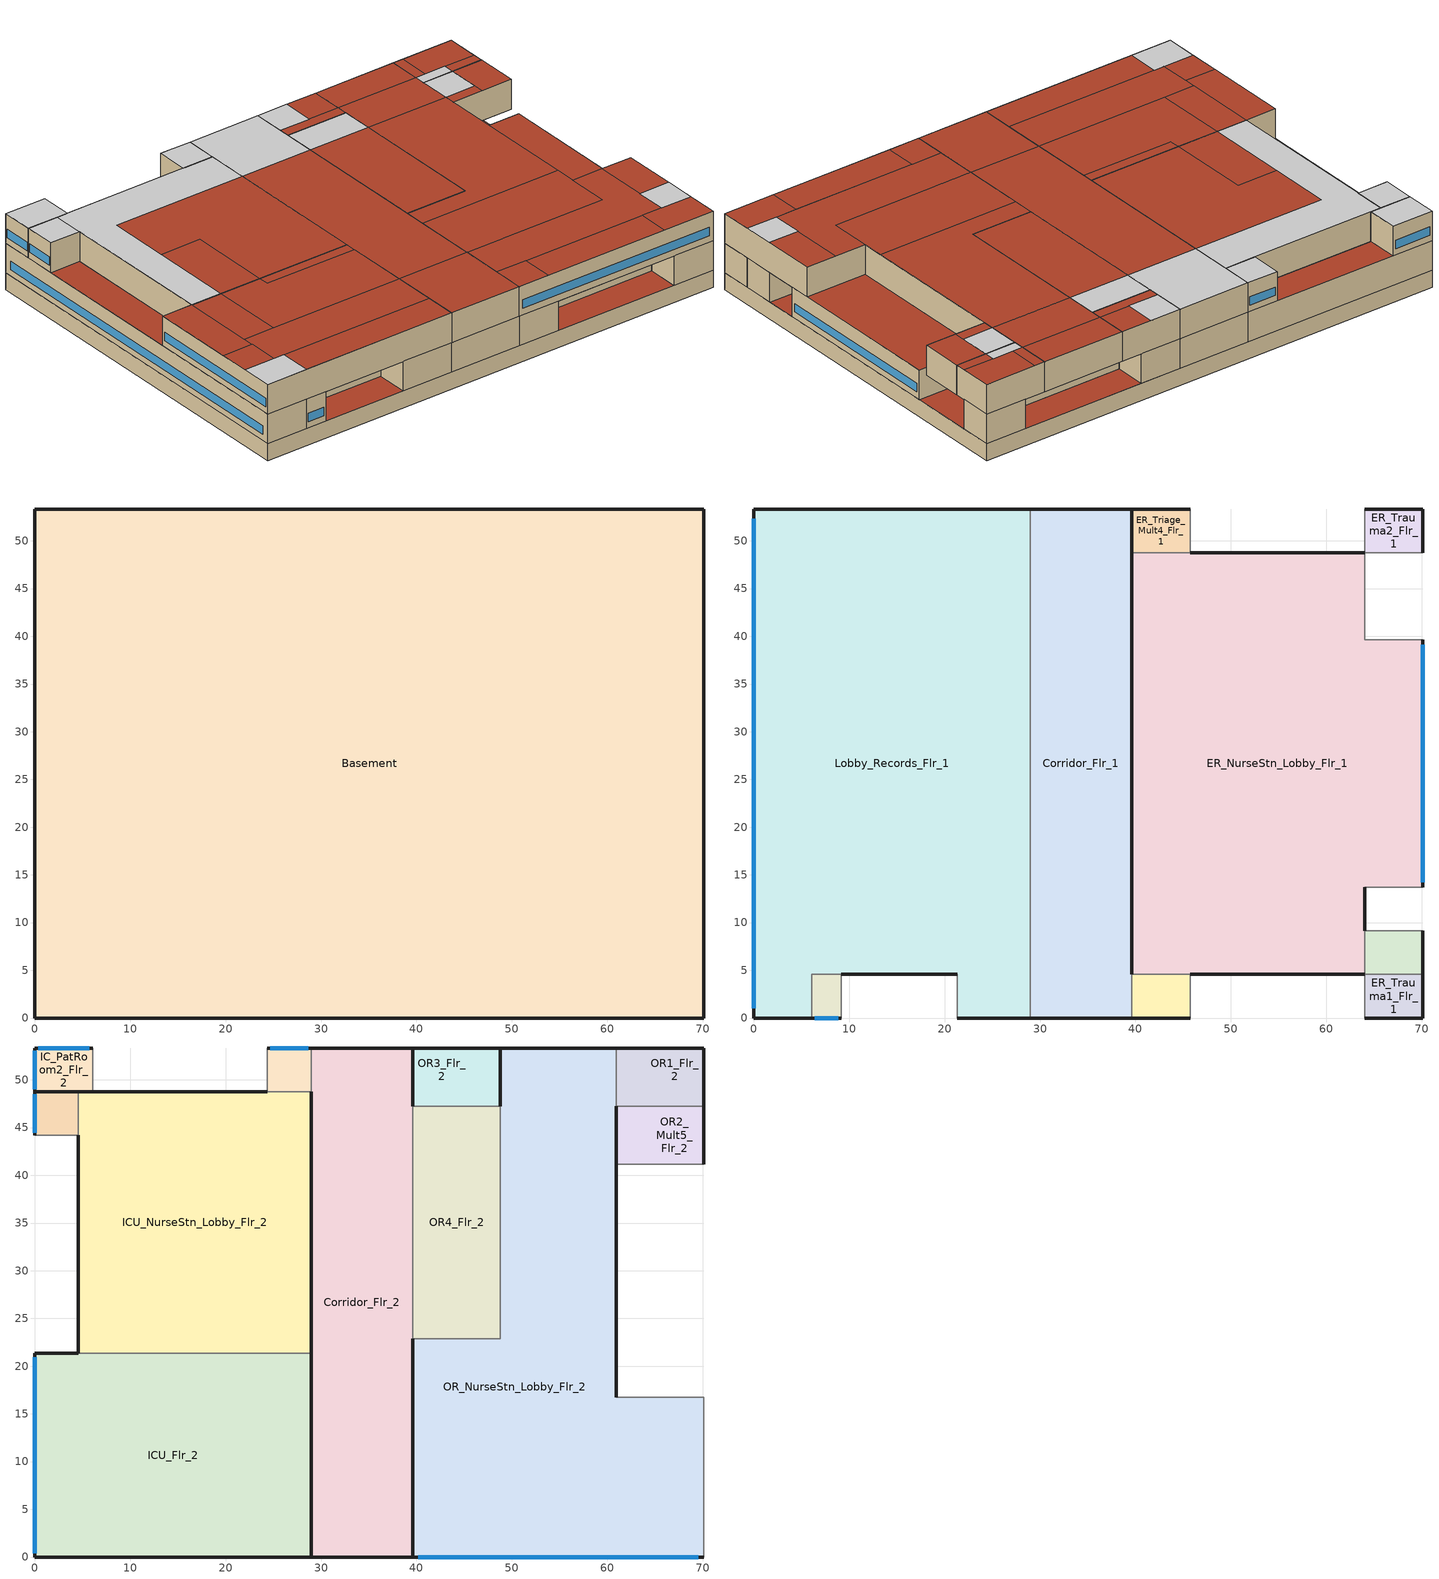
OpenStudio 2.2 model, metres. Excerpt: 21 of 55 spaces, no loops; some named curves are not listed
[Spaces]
Basement
 floor ground (Basement Floor construction): 70.1,53.34 70.1,0 0,0 0,53.34 z-2.44
 wall ground (Basement Wall construction): 70.1,53.34 0,53.34 0,0 70.1,0 70.1,53.34 z-2.44:0
 ceiling adiabatic (Floor Adiabatic construction): 39.62,0 39.62,53.34 28.96,53.34 28.96,0 z0
 roof outside: 70.1,4.57 70.1,9.14 64.01,9.14 64.01,4.57 z0; 9.14,0 9.14,4.57 6.1,4.57 6.1,0 z0; 45.72,0 45.72,4.57 39.62,4.57 39.62,0 z0; 28.96,0 28.96,53.34 0,53.34 0,0 6.1,0 6.1,4.57 9.14,4.57 21.34,4.57 21.34,0 z0; 45.72,48.77 45.72,53.34 39.62,53.34 39.62,48.77 z0; 70.1,48.77 70.1,53.34 64.01,53.34 64.01,48.77 z0; 70.1,0 70.1,4.57 64.01,4.57 64.01,0 z0; 64.01,4.57 64.01,13.72 70.1,13.72 70.1,39.62 64.01,39.62 64.01,48.77 39.62,48.77 39.62,4.57 45.72,4.57 z0; 64.01,0 64.01,4.57 45.72,4.57 45.72,0 z0; 64.01,48.77 64.01,53.34 45.72,53.34 45.72,48.77 z0; 70.1,39.62 70.1,48.77 64.01,48.77 64.01,39.62 z0; 70.1,9.14 70.1,13.72 64.01,13.72 64.01,9.14 z0; 21.34,0 21.34,4.57 9.14,4.57 9.14,0 z0
ER_Exam3_Mult4_Flr_1
 floor adiabatic (Floor Adiabatic construction): 70.1,9.14 70.1,4.57 64.01,4.57 64.01,9.14 z0
 wall outside: 70.1,4.57 70.1,9.14 z0:4.27
 wall adiabatic (Wall Adiabatic construction): 70.1,9.14 64.01,9.14 64.01,4.57 z0:4.27
 wall to ER_Trauma1_Flr_1: 64.01,4.57 70.1,4.57 z0:4.27
 ceiling adiabatic (Floor Adiabatic construction): 70.1,4.57 70.1,9.14 64.01,9.14 64.01,4.57 z4.27
Corridor_Flr_1
 floor adiabatic (Floor Adiabatic construction): 39.62,53.34 39.62,0 28.96,0 28.96,53.34 z0
 wall outside: 28.96,0 39.62,0 / 39.62,4.57 39.62,48.77 39.62,53.34 28.96,53.34 z0:4.27
 wall to Lobby_Records_Flr_1: 28.96,53.34 28.96,15.24 28.96,0 z0:4.27
 wall adiabatic (Wall Adiabatic construction): 39.62,0 39.62,4.57 z0:4.27
ER_NurseStn_Lobby_Flr_1
 floor adiabatic (Floor Adiabatic construction): 64.01,48.77 64.01,39.62 70.1,39.62 70.1,13.72 64.01,13.72 64.01,4.57 45.72,4.57 39.62,4.57 39.62,48.77 z0
 wall outside: 70.1,13.72 70.1,39.62 / 64.01,9.14 64.01,13.72 / 45.72,4.57 64.01,4.57 / 64.01,48.77 45.72,48.77 z0:4.27
 wall adiabatic (Wall Adiabatic construction): 45.72,48.77 39.62,48.77 39.62,4.57 45.72,4.57 / 64.01,13.72 70.1,13.72 / 70.1,39.62 64.01,39.62 64.01,48.77 / 64.01,4.57 64.01,9.14 z0:4.27
 window: 70.1,14.2 70.1,39.14 z0.91:2.13
 ceiling adiabatic (Floor Adiabatic construction): 64.01,47.24 64.01,48.77 60.96,48.77 60.96,47.24 z4.27
 roof outside: 48.77,22.86 48.77,47.24 39.62,47.24 39.62,22.86 z4.27; 64.01,4.57 64.01,13.72 70.1,13.72 70.1,16.76 60.96,16.76 60.96,48.77 48.77,48.77 48.77,22.86 39.62,22.86 39.62,4.57 z4.27; 64.01,41.15 64.01,47.24 60.96,47.24 60.96,41.15 z4.27; 48.77,47.24 48.77,48.77 45.72,48.77 39.62,48.77 39.62,47.24 z4.27; 70.1,16.76 70.1,39.62 64.01,39.62 64.01,41.15 60.96,41.15 60.96,16.76 z4.27
ER_Trauma2_Flr_1
 floor adiabatic (Floor Adiabatic construction): 70.1,53.34 70.1,48.77 64.01,48.77 64.01,53.34 z0
 wall outside: 70.1,48.77 70.1,53.34 64.01,53.34 z0:4.27
 wall adiabatic (Wall Adiabatic construction): 64.01,53.34 64.01,48.77 70.1,48.77 z0:4.27
 ceiling adiabatic (Floor Adiabatic construction): 70.1,48.77 70.1,53.34 64.01,53.34 64.01,48.77 z4.27
ER_Exam1_Mult4_Flr_1
 floor adiabatic (Floor Adiabatic construction): 45.72,4.57 45.72,0 39.62,0 39.62,4.57 z0
 wall outside: 39.62,0 45.72,0 z0:4.27
 wall adiabatic (Wall Adiabatic construction): 45.72,0 45.72,4.57 39.62,4.57 39.62,0 z0:4.27
 ceiling adiabatic (Floor Adiabatic construction): 45.72,0 45.72,4.57 39.62,4.57 39.62,0 z4.27
Lobby_Records_Flr_1
 floor adiabatic (Floor Adiabatic construction): 28.96,53.34 28.96,0 21.34,0 21.34,4.57 9.14,4.57 6.1,4.57 6.1,0 0,0 0,53.34 z0
 wall outside: 28.96,53.34 0,53.34 0,0 6.1,0 / 21.34,0 28.96,0 / 9.14,4.57 21.34,4.57 z0:4.27
 wall adiabatic (Wall Adiabatic construction): 6.1,4.57 9.14,4.57 / 21.34,4.57 21.34,0 z0:4.27
 wall to Office1_Mult4_Flr_1: 6.1,0 6.1,4.57 z0:4.27
 window: 0,52.34 0,1 z0.91:2.13
 ceiling adiabatic (Floor Adiabatic construction): 28.96,48.77 28.96,53.34 24.38,53.34 24.38,48.77 z4.27
 roof outside: 6.1,48.77 6.1,53.34 0,53.34 0,48.77 z4.27; 28.96,21.34 28.96,48.77 4.57,48.77 4.57,21.34 z4.27; 4.57,44.2 4.57,48.77 0,48.77 0,44.2 z4.27; 24.38,48.77 24.38,53.34 6.1,53.34 6.1,48.77 z4.27; 28.96,0 28.96,21.34 0,21.34 0,0 6.1,0 6.1,4.57 21.34,4.57 21.34,0 z4.27; 4.57,21.34 4.57,44.2 0,44.2 0,21.34 z4.27
Office1_Mult4_Flr_1
 floor adiabatic (Floor Adiabatic construction): 9.14,4.57 9.14,0 6.1,0 6.1,4.57 z0
 wall outside: 6.1,0 9.14,0 z0:4.27
 wall adiabatic (Wall Adiabatic construction): 9.14,0 9.14,4.57 6.1,4.57 z0:4.27
 window: 6.41,0 8.84,0 z0.91:2.13
 ceiling adiabatic (Floor Adiabatic construction): 9.14,0 9.14,4.57 6.1,4.57 6.1,0 z4.27
ER_Triage_Mult4_Flr_1
 floor adiabatic (Floor Adiabatic construction): 45.72,53.34 45.72,48.77 39.62,48.77 39.62,53.34 z0
 wall outside: 45.72,53.34 39.62,53.34 z0:4.27
 wall adiabatic (Wall Adiabatic construction): 39.62,53.34 39.62,48.77 45.72,48.77 45.72,53.34 z0:4.27
 ceiling adiabatic (Floor Adiabatic construction): 45.72,48.77 45.72,53.34 39.62,53.34 39.62,48.77 z4.27
ER_Trauma1_Flr_1
 floor adiabatic (Floor Adiabatic construction): 70.1,4.57 70.1,0 64.01,0 64.01,4.57 z0
 wall outside: 64.01,0 70.1,0 70.1,4.57 z0:4.27
 wall adiabatic (Wall Adiabatic construction): 64.01,4.57 64.01,0 z0:4.27
 ceiling adiabatic (Floor Adiabatic construction): 70.1,0 70.1,4.57 64.01,4.57 64.01,0 z4.27
IC_PatRoom2_Flr_2
 floor adiabatic (Floor Adiabatic construction): 6.1,53.34 6.1,48.77 0,48.77 0,53.34 z4.27
 wall outside: 6.1,53.34 0,53.34 0,48.77 4.57,48.77 z4.27:8.54
 wall adiabatic (Wall Adiabatic construction): 4.57,48.77 6.1,48.77 6.1,53.34 z4.27:8.54
 window: 5.73,53.34 0.37,53.34 / 0,53.07 0,49.04 z5.18:6.4
 ceiling to PatRoom8_Flr_3: 6.1,48.77 6.1,53.34 0,53.34 0,48.77 z8.54
ICU_Flr_2
 floor adiabatic (Floor Adiabatic construction): 9.14,4.57 9.14,0 6.1,0 6.1,4.57 z4.27
 floor ground: 28.96,21.34 28.96,0 21.34,0 21.34,4.57 6.1,4.57 6.1,0 0,0 0,21.34 z4.27; 21.34,4.57 21.34,0 9.14,0 9.14,4.57 z4.27
 wall outside: 4.57,21.34 0,21.34 0,0 28.96,0 z4.27:8.54
 wall adiabatic (Wall Adiabatic construction): 28.96,0 28.96,21.34 4.57,21.34 z4.27:8.54
 window: 0,20.94 0,0.4 z5.18:6.4
 ceiling adiabatic (Floor Adiabatic construction): 6.1,0 6.1,4.57 0,4.57 0,0 z8.54
 roof outside: 9.14,10.67 9.14,21.34 4.57,21.34 4.57,10.67 z8.54; 28.96,10.67 28.96,19.81 15.24,19.81 15.24,21.34 9.14,21.34 9.14,10.67 z8.54; 28.96,19.81 28.96,21.34 15.24,21.34 15.24,19.81 z8.54; 4.57,4.57 4.57,8.99 0,8.99 0,4.57 z8.54; 28.96,4.57 28.96,10.67 4.57,10.67 4.57,4.57 6.1,4.57 z8.54; 28.96,0 28.96,4.57 6.1,4.57 6.1,0 z8.54; 4.57,8.99 4.57,21.34 0,21.34 0,8.99 z8.54
OR_NurseStn_Lobby_Flr_2
 floor adiabatic (Floor Adiabatic construction): 70.1,9.14 70.1,4.57 64.01,4.57 64.01,9.14 z4.27
 floor ground: 45.72,4.57 45.72,0 39.62,0 39.62,4.57 z4.27; 70.1,4.57 70.1,0 64.01,0 64.01,4.57 z4.27; 60.96,48.77 60.96,16.76 70.1,16.76 70.1,13.72 64.01,13.72 64.01,4.57 39.62,4.57 39.62,22.86 48.77,22.86 48.77,48.77 z4.27; 60.96,53.34 60.96,48.77 48.77,48.77 48.77,53.34 z4.27; 64.01,4.57 64.01,0 45.72,0 45.72,4.57 z4.27; 70.1,13.72 70.1,9.14 64.01,9.14 64.01,13.72 z4.27
 wall outside: 60.96,53.34 48.77,53.34 48.77,47.24 / 39.62,0 70.1,0 / 60.96,16.76 60.96,41.15 60.96,47.24 z4.27:8.54
 wall to OR4_Flr_2: 48.77,22.86 39.62,22.86 z4.27:8.54
 wall adiabatic (Wall Adiabatic construction): 39.62,22.86 39.62,0 / 70.1,0 70.1,16.76 60.96,16.76 / 48.77,47.24 48.77,22.86 / 60.96,47.24 60.96,53.34 z4.27:8.54
 window: 40.2,0 69.53,0 z5.18:6.4
 ceiling adiabatic (Floor Adiabatic construction): 70.1,4.57 70.1,8.99 65.53,8.99 65.53,4.57 z8.54
 roof outside: 60.96,42.67 60.96,48.77 48.77,48.77 48.77,47.24 48.77,42.67 z8.54; 60.96,48.77 60.96,53.34 48.77,53.34 48.77,48.77 z8.54; 44.2,0 44.2,4.57 39.62,4.57 39.62,0 z8.54; 60.96,19.81 60.96,42.67 48.77,42.67 48.77,22.86 39.62,22.86 39.62,19.81 z8.54; 70.1,0 70.1,4.57 65.53,4.57 62.48,4.57 62.48,0 z8.54; 65.53,4.57 65.53,16.76 60.96,16.76 60.96,10.67 39.62,10.67 39.62,4.57 44.2,4.57 z8.54; 62.48,0 62.48,4.57 44.2,4.57 44.2,0 z8.54; 60.96,10.67 60.96,19.81 39.62,19.81 39.62,10.67 z8.54; 70.1,8.99 70.1,16.76 65.53,16.76 65.53,8.99 z8.54
Corridor_Flr_2
 floor to Corridor_Flr_1: 39.62,53.34 39.62,0 28.96,0 28.96,53.34 z4.27
 wall outside: 39.62,47.24 39.62,53.34 28.96,53.34 / 28.96,48.77 28.96,21.34 28.96,0 39.62,0 39.62,22.86 z4.27:8.54
 wall adiabatic (Wall Adiabatic construction): 39.62,22.86 39.62,47.24 / 28.96,53.34 28.96,48.77 z4.27:8.54
 ceiling adiabatic (Floor Adiabatic construction): 28.96,42.67 39.62,42.67 39.62,53.34 28.96,53.34 z8.54
 roof outside: 39.62,0 39.62,10.67 28.96,10.67 28.96,4.57 28.96,0 z8.54; 39.62,10.67 39.62,42.67 28.96,42.67 28.96,19.81 28.96,10.67 z8.54
OR2_Mult5_Flr_2
 floor adiabatic (Floor Adiabatic construction): 64.01,47.24 64.01,41.15 60.96,41.15 60.96,47.24 z4.27
 floor ground: 70.1,47.24 70.1,41.15 64.01,41.15 64.01,47.24 z4.27
 wall outside: 70.1,41.15 70.1,47.24 z4.27:8.54
 wall adiabatic (Wall Adiabatic construction): 60.96,47.24 60.96,41.15 70.1,41.15 z4.27:8.54
 wall to OR1_Flr_2: 70.1,47.24 60.96,47.24 z4.27:8.54
 ceiling adiabatic (Floor Adiabatic construction): 65.53,42.67 65.53,47.24 60.96,47.24 60.96,42.67 z8.54
 roof outside: 65.53,41.15 65.53,42.67 60.96,42.67 60.96,41.15 z8.54; 70.1,41.15 70.1,47.24 65.53,47.24 65.53,42.67 65.53,41.15 z8.54
ICU_NurseStn_Lobby_Flr_2
 floor adiabatic (Floor Adiabatic construction): 28.96,48.77 28.96,21.34 4.57,21.34 4.57,48.77 z4.27
 wall outside: 24.38,48.77 6.1,48.77 4.57,48.77 / 4.57,44.2 4.57,21.34 z4.27:8.54
 wall adiabatic (Wall Adiabatic construction): 4.57,48.77 4.57,44.2 / 4.57,21.34 28.96,21.34 28.96,48.77 24.38,48.77 z4.27:8.54
 ceiling adiabatic (Floor Adiabatic construction): 9.14,21.34 9.14,42.67 28.96,42.67 28.96,48.77 4.57,48.77 4.57,21.34 z8.54
 roof outside: 15.24,21.34 15.24,33.53 9.14,33.53 9.14,21.34 z8.54; 28.96,21.34 28.96,42.67 9.14,42.67 9.14,33.53 15.24,33.53 15.24,21.34 z8.54
OR3_Flr_2
 floor adiabatic (Floor Adiabatic construction): 45.72,53.34 45.72,48.77 39.62,48.77 39.62,53.34 z4.27
 floor ground: 48.77,48.77 48.77,47.24 39.62,47.24 39.62,48.77 45.72,48.77 z4.27; 48.77,53.34 48.77,48.77 45.72,48.77 45.72,53.34 z4.27
 wall outside: 48.77,53.34 39.62,53.34 z4.27:8.54
 wall to OR4_Flr_2: 39.62,47.24 48.77,47.24 z4.27:8.54
 wall adiabatic (Wall Adiabatic construction): 39.62,53.34 39.62,47.24 / 48.77,47.24 48.77,53.34 z4.27:8.54
 ceiling adiabatic (Floor Adiabatic construction): 44.2,48.77 44.2,53.34 39.62,53.34 39.62,48.77 z8.54
 roof outside: 48.77,47.24 48.77,48.77 39.62,48.77 39.62,47.24 z8.54; 48.77,48.77 48.77,53.34 44.2,53.34 44.2,48.77 z8.54
OR4_Flr_2
 floor adiabatic (Floor Adiabatic construction): 48.77,47.24 48.77,22.86 39.62,22.86 39.62,47.24 z4.27
 wall adiabatic (Wall Adiabatic construction): 39.62,47.24 39.62,22.86 / 48.77,22.86 48.77,47.24 z4.27:8.54
 ceiling adiabatic (Floor Adiabatic construction): 48.77,42.67 48.77,47.24 39.62,47.24 39.62,42.67 z8.54
 roof outside: 48.77,22.86 48.77,42.67 39.62,42.67 39.62,22.86 z8.54
IC_PatRoom3_Mult6_Flr_2
 floor adiabatic (Floor Adiabatic construction): 4.57,48.77 4.57,44.2 0,44.2 0,48.77 z4.27
 wall outside: 0,48.77 0,44.2 z4.27:8.54
 wall adiabatic (Wall Adiabatic construction): 0,44.2 4.57,44.2 4.57,48.77 0,48.77 z4.27:8.54
 window: 0,48.49 0,44.47 z5.18:6.4
 ceiling adiabatic (Floor Adiabatic construction): 4.57,44.2 4.57,48.77 0,48.77 0,44.2 z8.54
OR1_Flr_2
 floor adiabatic (Floor Adiabatic construction): 70.1,53.34 70.1,48.77 64.01,48.77 64.01,53.34 z4.27
 floor ground: 64.01,48.77 64.01,47.24 60.96,47.24 60.96,48.77 z4.27; 64.01,53.34 64.01,48.77 60.96,48.77 60.96,53.34 z4.27; 70.1,48.77 70.1,47.24 64.01,47.24 64.01,48.77 z4.27
 wall outside: 70.1,47.24 70.1,53.34 60.96,53.34 z4.27:8.54
 wall adiabatic (Wall Adiabatic construction): 60.96,53.34 60.96,47.24 z4.27:8.54
 ceiling adiabatic (Floor Adiabatic construction): 65.53,47.24 65.53,48.77 60.96,48.77 60.96,47.24 z8.54
 roof outside: 70.1,48.77 70.1,53.34 62.48,53.34 62.48,48.77 65.53,48.77 z8.54; 70.1,47.24 70.1,48.77 65.53,48.77 65.53,47.24 z8.54; 62.48,48.77 62.48,53.34 60.96,53.34 60.96,48.77 z8.54
IC_PatRoom1_Mult5_Flr_2
 floor adiabatic (Floor Adiabatic construction): 28.96,53.34 28.96,48.77 24.38,48.77 24.38,53.34 z4.27
 wall outside: 28.96,53.34 24.38,53.34 z4.27:8.54
 wall adiabatic (Wall Adiabatic construction): 24.38,53.34 24.38,48.77 28.96,48.77 28.96,53.34 z4.27:8.54
 window: 28.68,53.34 24.66,53.34 z5.18:6.4
 ceiling adiabatic (Floor Adiabatic construction): 28.96,48.77 28.96,53.34 24.38,53.34 24.38,48.77 z8.54
[ClimateZones]
Climate Zone Institution Name 1=ASHRAE; Climate Zone Document Name 1=ANSI/ASHRAE Standard 169; Climate Zone Document Year 1=2006; Climate Zone Value 1=1A; Climate Zone Institution Name 2=CEC; Climate Zone Document Name 2=California Climate Zone Descriptions; Climate Zone Document Year 2=1995
[Building]
-Hospital-ASHRAE 169-2006-1A created: 2017-11-09 21:40:33 +0000: Default Construction Set=DOE Ref Pre-1980 - Hospital - ASHRAE 169-2006-1A; Standards Number of Stories=6; Standards Number of Above Ground Stories=1; Standards Building Type=Hospital
[Site]
Miami Intl Ap_FL_USA: Latitude {deg}=25.82; Longitude {deg}=-80.3; Time Zone {hr}=-5; Elevation {m}=11; Terrain=City
[Site:WaterMainsTemperature]
Calculation Method=Correlation; Annual Average Outdoor Air Temperature {C}=24.4917; Maximum Difference In Monthly Average Outdoor Air Temperatures {deltaC}=8.7
[SizingPeriod:DesignDay] Barometric Pressure {Pa}=101193; Sky Clearness=0; Rain Indicator=0; Snow Indicator=0; Day of Month=21; Daylight Saving Time Indicator=0; Humidity Indicating Type=Wetbulb; Dry-Bulb Temperature Range Modifier Type=DefaultMultipliers
Name | Maximum Dry-Bulb Temperature {C} | Daily Dry-Bulb Temperature Range {deltaC} | Humidity Indicating Conditions at Maximum Dry-Bulb | Wind Speed {m/s} | Wind Direction {deg} | Month | Day Type | Solar Model Indicator | ASHRAE Taub | ASHRAE Taud
Miami Intl Ap Ann Htg 99.6% Condns DB | 8.7 | 0 | 8.7 | 3.8 | 340 | 1 | WinterDesignDay | ASHRAEClearSky
Miami Intl Ap Ann Clg .4% Condns DB=>MWB | 33.2 | 6.7 | 25.3 | 4.5 | 140 | 7 | SummerDesignDay | ASHRAETau | 0.528 | 1.905
[Site:GroundTemperature:BuildingSurface]
22.509, 22.645, 22.781, 22.956, 23.052, 23.08, 23.116, 23.108, 23.133, 23.139, 23.077, 22.913
[Material:NoMass] Thermal Absorptance=0.9; Solar Absorptance=0.7
Name | Roughness | Thermal Resistance {m2-K/W} | Visible Absorptance
CP02 CARPET PAD | VeryRough | 0.21648 | 0.8
Nonres_Floor_Insulation | MediumSmooth | 2.88292 | 0.7
Typical Insulation R-1.96; Typical Insulation R-1.96 1 | Smooth | 0.34506 | 0.7
Typical Carpet Pad | Smooth | 0.21648 | 0.8
Typical Insulation R-8.88 | Smooth | 1.56434 | 0.7
[Material]
Name | Roughness | Thickness {m} | Conductivity {W/m-K} | Density {kg/m3} | Specific Heat {J/kg-K} | Thermal Absorptance | Solar Absorptance | Visible Absorptance
100mm Normalweight concrete floor | MediumSmooth | 0.1016 | 2.31 | 2322 | 832
G01 13mm gypsum board | Smooth | 0.0127 | 0.16 | 800 | 1090 | 0.9 | 0.7 | 0.5
M10 200mm concrete block basement wall | MediumRough | 0.2032 | 1.326 | 1842 | 912
4 in. Normalweight Concrete Floor | MediumRough | 0.1016 | 2.31 | 2322 | 832 | 0.9 | 0.7 | 0.7
1IN Stucco | Smooth | 0.0253 | 0.6918 | 1858 | 837 | 0.9 | 0.7 | 0.92
8IN CONCRETE HW RefBldg | Rough | 0.2032 | 1.311 | 2240 | 836.8 | 0.9 | 0.7 | 0.7
1/2IN Gypsum | Smooth | 0.0127 | 0.16 | 784.9 | 830 | 0.9 | 0.4 | 0.4
Roof Membrane | VeryRough | 0.0095 | 0.16 | 1121.29 | 1460 | 0.9 | 0.7 | 0.7
Metal Roof Surface; F08 Metal surface | Smooth | 0.0008 | 45.28 | 7824 | 500 | 0.9 | 0.7 | 0.7
6 in. Normalweight Concrete Floor | MediumRough | 0.1524 | 2.31 | 2322 | 832 | 0.9 | 0.7 | 0.7
8 in. Concrete Block Basement Wall | MediumRough | 0.2032 | 1.326 | 1842 | 912 | 0.9 | 0.7 | 0.7
G05 25mm wood | MediumSmooth | 0.0254 | 0.15 | 608 | 1630 | 0.9 | 0.5 | 0.5
Std Wood 6inch | MediumSmooth | 0.15 | 0.12 | 540 | 1210 | 0.9 | 0.7 | 0.7
[Construction]
Floor Adiabatic construction: CP02 CARPET PAD, 100mm Normalweight concrete floor, Nonres_Floor_Insulation
Wall Adiabatic construction; Typical Interior Wall: G01 13mm gypsum board, G01 13mm gypsum board
Basement Wall construction: M10 200mm concrete block basement wall
Basement Floor construction: M10 200mm concrete block basement wall, CP02 CARPET PAD
Typical Insulated Exterior Mass Floor: 4 in. Normalweight Concrete Floor, Typical Carpet Pad
Typical Insulated Exterior Mass Wall R-4.35: 1IN Stucco, 8IN CONCRETE HW RefBldg, Typical Insulation R-1.96, 1/2IN Gypsum
Typical IEAD Roof R-10.0: Roof Membrane, Typical Insulation R-8.88, Metal Roof Surface
Typical Interior Floor: 100mm Normalweight concrete floor, CP02 CARPET PAD
Typical Interior Ceiling: CP02 CARPET PAD, 100mm Normalweight concrete floor
ext-slab: 6 in. Normalweight Concrete Floor
Typical Insulated Basement Mass Wall: 8 in. Concrete Block Basement Wall
U 1.22 SHGC 0.54 Simple Glazing Window: U 1.22 SHGC 0.54 Simple Glazing
Typical Insulated Metal Door: F08 Metal surface, Typical Insulation R-1.96 1
Typical Overhead Door: Typical Insulation R-1.96 1
Typical Interior Window: Clear 3mm
Typical Interior Door; Typical Interior Partition: G05 25mm wood
InteriorFurnishings: Std Wood 6inch
[DefaultConstructionSet]
DOE Ref Pre-1980 - Hospital - ASHRAE 169-2006-1A: Default Exterior Surface Constructions=Default Surface Constructions 1; Default Interior Surface Constructions=Default Surface Constructions 2; Default Ground Contact Surface Constructions=Default Surface Constructions 3; Default Exterior SubSurface Constructions=Default Sub Surface Constructions 1; Default Interior SubSurface Constructions=Default Sub Surface Constructions 2; Interior Partition Construction=Typical Interior Partition
[DefaultSurfaceConstructions]
Name | Floor Construction | Wall Construction | Roof Ceiling Construction
Default Surface Constructions 1 | Typical Insulated Exterior Mass Floor | Typical Insulated Exterior Mass Wall R-4.35 | Typical IEAD Roof R-10.0
Default Surface Constructions 2 | Typical Interior Floor | Typical Interior Wall | Typical Interior Ceiling
Default Surface Constructions 3 | ext-slab | Typical Insulated Basement Mass Wall
[DefaultSubSurfaceConstructions]
Name | Fixed Window Construction | Operable Window Construction | Door Construction | Overhead Door Construction | Tubular Daylight Dome Construction | Tubular Daylight Diffuser Construction
Default Sub Surface Constructions 1 | U 1.22 SHGC 0.54 Simple Glazing Window | U 1.22 SHGC 0.54 Simple Glazing Window | Typical Insulated Metal Door | Typical Overhead Door | Typical Interior Window | Typical Interior Window
Default Sub Surface Constructions 2 | Typical Interior Window | Typical Interior Window | Typical Interior Door
[WindowMaterial:SimpleGlazingSystem]
U 1.22 SHGC 0.54 Simple Glazing: U-Factor {W/m2-K}=6.92748; Solar Heat Gain Coefficient=0.54; Visible Transmittance=0.38
[WindowMaterial:Glazing]
Clear 3mm: Optical Data Type=SpectralAverage; Thickness {m}=0.003; Solar Transmittance at Normal Incidence=0.837; Front Side Solar Reflectance at Normal Incidence=0.075; Back Side Solar Reflectance at Normal Incidence=0.075; Visible Transmittance at Normal Incidence=0.898; Front Side Visible Reflectance at Normal Incidence=0.081; Back Side Visible Reflectance at Normal Incidence=0.081; Infrared Transmittance at Normal Incidence=0; Front Side Infrared Hemispherical Emissivity=0.84; Back Side Infrared Hemispherical Emissivity=0.84; Conductivity {W/m-K}=0.9; Dirt Correction Factor for Solar and Visible Transmittance=1; Solar Diffusing=No
[Space] Part of Total Floor Area=Yes
Name | Space Type | Building Story | Thermal Zone
ER_Exam3_Mult4_Flr_1 | Hospital ER_Exam | Building Story 2 | ER_Exam3_Mult4_Flr_1 ZN
IC_PatRoom2_Flr_2 | Hospital ICU_PatRm | Building Story 3 | IC_PatRoom2_Flr_2 ZN
ER_Trauma1_Flr_1 | Hospital ER_Trauma | Building Story 2 | ER_Trauma1_Flr_1 ZN
Corridor_Flr_1 | Hospital Corridor | Building Story 2 | Corridor_Flr_1 ZN
ER_NurseStn_Lobby_Flr_1 | Hospital ER_NurseStn | Building Story 2 | ER_NurseStn_Lobby_Flr_1 ZN
ICU_Flr_2 | Hospital ICU_Open | Building Story 3 | ICU_Flr_2 ZN
OR_NurseStn_Lobby_Flr_2 | Hospital NurseStn | Building Story 3 | OR_NurseStn_Lobby_Flr_2 ZN
Corridor_Flr_2 | Hospital Corridor | Building Story 3 | Corridor_Flr_2 ZN
ER_Trauma2_Flr_1 | Hospital ER_Trauma | Building Story 2 | ER_Trauma2_Flr_1 ZN
ER_Exam1_Mult4_Flr_1 | Hospital ER_Exam | Building Story 2 | ER_Exam1_Mult4_Flr_1 ZN
IC_PatRoom3_Mult6_Flr_2 | Hospital ICU_PatRm | Building Story 3 | IC_PatRoom3_Mult6_Flr_2 ZN
Lobby_Records_Flr_1 | Hospital Lobby | Building Story 2 | Lobby_Records_Flr_1 ZN
Office1_Mult4_Flr_1 | Hospital Office | Building Story 2 | Office1_Mult4_Flr_1 ZN
Basement | Hospital Basement | Building Story 1 | Basement ZN
OR4_Flr_2 | Hospital OR | Building Story 3 | OR4_Flr_2 ZN
OR2_Mult5_Flr_2 | Hospital OR | Building Story 3 | OR2_Mult5_Flr_2 ZN
ICU_NurseStn_Lobby_Flr_2 | Hospital ICU_NurseStn | Building Story 3 | ICU_NurseStn_Lobby_Flr_2 ZN
OR3_Flr_2 | Hospital OR | Building Story 3 | OR3_Flr_2 ZN
OR1_Flr_2 | Hospital OR | Building Story 3 | OR1_Flr_2 ZN
ER_Triage_Mult4_Flr_1 | Hospital ER_Triage | Building Story 2 | ER_Triage_Mult4_Flr_1 ZN
IC_PatRoom1_Mult5_Flr_2 | Hospital ICU_PatRm | Building Story 3 | IC_PatRoom1_Mult5_Flr_2 ZN
[BuildingStory]
Name | Nominal Z Coordinate {m}
Building Story 1 | -2.439
Building Story 2 | 0
Building Story 3 | 4.2683
[SpaceType] Standards Building Type=Hospital
Name | Default Schedule Set | Design Specification Outdoor Air Object | Standards Space Type
Hospital Corridor | Hospital Corridor Schedule Set | Hospital Corridor Ventilation | Corridor
Hospital ER_Exam | Hospital ER_Exam Schedule Set | Hospital ER_Exam Ventilation | ER_Exam
Hospital ER_NurseStn | Hospital ER_NurseStn Schedule Set | Hospital ER_NurseStn Ventilation | ER_NurseStn
Hospital ER_Trauma | Hospital ER_Trauma Schedule Set | Hospital ER_Trauma Ventilation | ER_Trauma
Hospital ER_Triage | Hospital ER_Triage Schedule Set | Hospital ER_Triage Ventilation | ER_Triage
Hospital ICU_NurseStn | Hospital ICU_NurseStn Schedule Set | Hospital ICU_NurseStn Ventilation | ICU_NurseStn
Hospital ICU_Open | Hospital ICU_Open Schedule Set | Hospital ICU_Open Ventilation | ICU_Open
Hospital ICU_PatRm | Hospital ICU_PatRm Schedule Set | Hospital ICU_PatRm Ventilation | ICU_PatRm
Hospital Lobby | Hospital Lobby Schedule Set | Hospital Lobby Ventilation | Lobby
Hospital NurseStn | Hospital NurseStn Schedule Set | Hospital NurseStn Ventilation | NurseStn
Hospital OR | Hospital OR Schedule Set | Hospital OR Ventilation | OR
Hospital Office | Hospital Office Schedule Set | Hospital Office Ventilation | Office
Hospital Basement | Hospital Basement Schedule Set | Hospital Basement Ventilation | Basement
[People:Definition] Number of People Calculation Method=People/Area; Fraction Radiant=0.3
Name | People per Space Floor Area {person/m2}
Hospital Basement People Definition | 0.0269098
Hospital Corridor People Definition | 0.0107639
Hospital ER_Exam People Definition; Hospital ER_Trauma People Definition; Hospital ER_Triage People Definition; Hospital ICU_Open People Definition | 0.215278
Hospital ER_NurseStn People Definition | 0.0672744
Hospital ICU_NurseStn People Definition; Hospital ICU_PatRm People Definition; Hospital OR People Definition | 0.0538196
Hospital Lobby People Definition; Hospital NurseStn People Definition | 0.0768543
Hospital Office People Definition | 0.0752397
[People] Work Efficiency Schedule=Work Efficiency Schedule; Clothing Insulation Schedule=Clothing Schedule; Air Velocity Schedule=Air Velocity Schedule
Name | People Definition | Space or SpaceType
Hospital Basement People | Hospital Basement People Definition | Hospital Basement
Hospital Corridor People | Hospital Corridor People Definition | Hospital Corridor
Hospital ER_Exam People | Hospital ER_Exam People Definition | Hospital ER_Exam
Hospital ER_NurseStn People | Hospital ER_NurseStn People Definition | Hospital ER_NurseStn
Hospital ER_Trauma People | Hospital ER_Trauma People Definition | Hospital ER_Trauma
Hospital ER_Triage People | Hospital ER_Triage People Definition | Hospital ER_Triage
Hospital ICU_NurseStn People | Hospital ICU_NurseStn People Definition | Hospital ICU_NurseStn
Hospital ICU_Open People | Hospital ICU_Open People Definition | Hospital ICU_Open
Hospital ICU_PatRm People | Hospital ICU_PatRm People Definition | Hospital ICU_PatRm
Hospital Lobby People | Hospital Lobby People Definition | Hospital Lobby
Hospital NurseStn People | Hospital NurseStn People Definition | Hospital NurseStn
Hospital Office People | Hospital Office People Definition | Hospital Office
Hospital OR People | Hospital OR People Definition | Hospital OR
[Lights:Definition] Design Level Calculation Method=Watts/Area; Fraction Radiant=0.7; Fraction Visible=0.2
Name | Watts per Space Floor Area {W/m2}
Hospital Basement Lights Definition | 19.375
Hospital Corridor Lights Definition | 14.5851
Hospital ER_Exam Lights Definition; Hospital ER_Trauma Lights Definition; Hospital ER_Triage Lights Definition; Hospital ICU_Open Lights Definition; Hospital ICU_PatRm Lights Definition | 41.3442
Hospital ER_NurseStn Lights Definition | 17.8681
Hospital ICU_NurseStn Lights Definition | 18.4063
Hospital Lobby Lights Definition | 11.0868
Hospital NurseStn Lights Definition | 15.6938
Hospital Office Lights Definition | 25.7796
Hospital OR Lights Definition | 104.894
[Lights]
Name | Lights Definition | Space or SpaceType
Hospital Basement Lights | Hospital Basement Lights Definition | Hospital Basement
Hospital Corridor Lights | Hospital Corridor Lights Definition | Hospital Corridor
Hospital ER_Exam Lights | Hospital ER_Exam Lights Definition | Hospital ER_Exam
Hospital ER_NurseStn Lights | Hospital ER_NurseStn Lights Definition | Hospital ER_NurseStn
Hospital ER_Trauma Lights | Hospital ER_Trauma Lights Definition | Hospital ER_Trauma
Hospital ER_Triage Lights | Hospital ER_Triage Lights Definition | Hospital ER_Triage
Hospital ICU_NurseStn Lights | Hospital ICU_NurseStn Lights Definition | Hospital ICU_NurseStn
Hospital ICU_Open Lights | Hospital ICU_Open Lights Definition | Hospital ICU_Open
Hospital ICU_PatRm Lights | Hospital ICU_PatRm Lights Definition | Hospital ICU_PatRm
Hospital Lobby Lights | Hospital Lobby Lights Definition | Hospital Lobby
Hospital NurseStn Lights | Hospital NurseStn Lights Definition | Hospital NurseStn
Hospital Office Lights | Hospital Office Lights Definition | Hospital Office
Hospital OR Lights | Hospital OR Lights Definition | Hospital OR
[ElectricEquipment:Definition] Design Level Calculation Method=Watts/Area; Fraction Radiant=0.5
Name | Watts per Space Floor Area {W/m2}
Hospital Basement Elec Equip Definition | 8.06217
Hospital ER_Exam Elec Equip Definition | 16.1459
Hospital ER_NurseStn Elec Equip Definition | 14.6389
Hospital ER_Trauma Elec Equip Definition; Hospital OR Elec Equip Definition | 43.0556
Hospital ER_Triage Elec Equip Definition | 28.7396
Hospital ICU_NurseStn Elec Equip Definition | 21.5278
Hospital ICU_Open Elec Equip Definition; Hospital ICU_PatRm Elec Equip Definition | 32.2917
Hospital Lobby Elec Equip Definition | 1.07639
Hospital NurseStn Elec Equip Definition | 11.1945
Hospital Office Elec Equip Definition | 10.7639
[ElectricEquipment]
Name | Electric Equipment Definition | Space or SpaceType
Hospital Basement Elec Equip | Hospital Basement Elec Equip Definition | Hospital Basement
Hospital ER_Exam Elec Equip | Hospital ER_Exam Elec Equip Definition | Hospital ER_Exam
Hospital ER_NurseStn Elec Equip | Hospital ER_NurseStn Elec Equip Definition | Hospital ER_NurseStn
Hospital ER_Trauma Elec Equip | Hospital ER_Trauma Elec Equip Definition | Hospital ER_Trauma
Hospital ER_Triage Elec Equip | Hospital ER_Triage Elec Equip Definition | Hospital ER_Triage
Hospital ICU_NurseStn Elec Equip | Hospital ICU_NurseStn Elec Equip Definition | Hospital ICU_NurseStn
Hospital ICU_Open Elec Equip | Hospital ICU_Open Elec Equip Definition | Hospital ICU_Open
Hospital ICU_PatRm Elec Equip | Hospital ICU_PatRm Elec Equip Definition | Hospital ICU_PatRm
Hospital Lobby Elec Equip | Hospital Lobby Elec Equip Definition | Hospital Lobby
Hospital NurseStn Elec Equip | Hospital NurseStn Elec Equip Definition | Hospital NurseStn
Hospital Office Elec Equip | Hospital Office Elec Equip Definition | Hospital Office
Hospital OR Elec Equip | Hospital OR Elec Equip Definition | Hospital OR
[DesignSpecification:OutdoorAir] Outdoor Air Method=Sum
Name | Outdoor Air Flow per Person {m3/s-person} | Outdoor Air Flow per Floor Area {m3/s-m2} | Outdoor Air Flow Rate {m3/s} | Outdoor Air Flow Air Changes per Hour {1/hr}
Hospital Basement Ventilation | 0.00999868
Hospital Corridor Ventilation | 0 | 0.000254 | 0 | 0
Hospital ER_Exam Ventilation; Hospital ER_Trauma Ventilation; Hospital ER_Triage Ventilation; Hospital ICU_Open Ventilation; Hospital ICU_PatRm Ventilation | 0 | 0.0023876 | 0 | 0
Hospital ER_NurseStn Ventilation | 0 | 0.000635 | 0 | 0
Hospital ICU_NurseStn Ventilation | 0 | 0.000508 | 0 | 0
Hospital Lobby Ventilation; Hospital NurseStn Ventilation | 0 | 0.000725424 | 0 | 0
Hospital Office Ventilation | 0 | 0.000710184 | 0 | 0
Hospital OR Ventilation | 0 | 0.003556 | 0 | 0
[SpaceInfiltration:DesignFlowRate] Design Flow Rate Calculation Method=Flow/ExteriorWallArea; Flow per Exterior Surface Area {m3/s-m2}=0.00113386; Constant Term Coefficient=1; Temperature Term Coefficient=0; Velocity Term Coefficient=0; Velocity Squared Term Coefficient=0
Name | Space or SpaceType
Hospital Basement Infiltration | Hospital Basement
Hospital Corridor Infiltration | Hospital Corridor
Hospital ER_Exam Infiltration | Hospital ER_Exam
Hospital ER_NurseStn Infiltration | Hospital ER_NurseStn
Hospital ER_Trauma Infiltration | Hospital ER_Trauma
Hospital ER_Triage Infiltration | Hospital ER_Triage
Hospital ICU_NurseStn Infiltration | Hospital ICU_NurseStn
Hospital ICU_Open Infiltration | Hospital ICU_Open
Hospital ICU_PatRm Infiltration | Hospital ICU_PatRm
Hospital Lobby Infiltration | Hospital Lobby
Hospital NurseStn Infiltration | Hospital NurseStn
Hospital Office Infiltration | Hospital Office
Hospital OR Infiltration | Hospital OR
[DefaultScheduleSet] Infiltration Schedule=Hospital Infil Quarter On
Name | Number of People Schedule | People Activity Level Schedule | Lighting Schedule | Electric Equipment Schedule
Hospital Basement Schedule Set | Hospital BLDG_OCC_SCH | Hospital ACTIVITY_SCH | Hospital Admin Light | Hospital Admin Equipment
Hospital Corridor Schedule Set; Hospital ER_NurseStn Schedule Set | Hospital Critical Occ | Hospital Activity | Hospital Admin Light | Hospital Admin Equipment
Hospital ER_Exam Schedule Set; Hospital ER_Trauma Schedule Set; Hospital ER_Triage Schedule Set; Hospital ICU_PatRm Schedule Set; Hospital OR Schedule Set | Hospital Critical Occ | Hospital Activity | Hospital Critical Light | Hospital Critical Equip
Hospital ICU_NurseStn Schedule Set | Hospital Critical Occ | Hospital Activity | Hospital Admin Light | Hospital Critical Equip
Hospital ICU_Open Schedule Set | Hospital Critical Occ | Hospital Activity | Hospital Critical Light | Hospital Admin Equipment
Hospital Lobby Schedule Set; Hospital NurseStn Schedule Set; Hospital Office Schedule Set | Hospital Bldg Occ | Hospital Activity | Hospital Admin Light | Hospital Admin Equipment
[ThermostatSetpoint:DualSetpoint]
Name | Heating Setpoint Temperature Schedule | Cooling Setpoint Temperature Schedule
Hospital Basement Thermostat 1; Hospital Corridor Thermostat 1; Hospital Corridor Thermostat 2; Hospital Lobby Thermostat 1; Hospital Office Thermostat 2; Hospital NurseStn Thermostat 4 | Hospital Bldg HtgSetp | Hospital Bldg ClgSetp
Hospital ER_Exam Thermostat 1; Hospital ER_Exam Thermostat 2; Hospital ER_NurseStn Thermostat 1; Hospital ER_Trauma Thermostat 1; Hospital ER_Trauma Thermostat 2; Hospital ER_Triage Thermostat 1; Hospital ICU_Open Thermostat 1; Hospital ICU_NurseStn Thermostat 1; Hospital ICU_PatRm Thermostat 1; Hospital ICU_PatRm Thermostat 2; Hospital ICU_PatRm Thermostat 3 | Hospital Critical HtgSetp | Hospital Critical HtgSetp
Hospital OR Thermostat 1; Hospital OR Thermostat 2; Hospital OR Thermostat 3; Hospital OR Thermostat 4 | Hospital Critical HtgSetp | Hospital Critical ClgSetp
[InternalMass:Definition]
Internal Mass Definition 1: Construction=InteriorFurnishings; Design Level Calculation Method=SurfaceArea/Area; Surface Area per Space Floor Area=2
[InternalMass] Internal Mass Definition=Internal Mass Definition 1
Name | Space or SpaceType
ER_Exam1_Mult4_Flr_1 Mass | ER_Exam1_Mult4_Flr_1
ER_Trauma1_Flr_1 Mass | ER_Trauma1_Flr_1
ER_Exam3_Mult4_Flr_1 Mass | ER_Exam3_Mult4_Flr_1
ER_Trauma2_Flr_1 Mass | ER_Trauma2_Flr_1
ER_Triage_Mult4_Flr_1 Mass | ER_Triage_Mult4_Flr_1
IC_PatRoom1_Mult5_Flr_2 Mass | IC_PatRoom1_Mult5_Flr_2
OR1_Flr_2 Mass | OR1_Flr_2
OR2_Mult5_Flr_2 Mass | OR2_Mult5_Flr_2
OR3_Flr_2 Mass | OR3_Flr_2
OR4_Flr_2 Mass | OR4_Flr_2
IC_PatRoom2_Flr_2 Mass | IC_PatRoom2_Flr_2
Office1_Mult4_Flr_1 Mass | Office1_Mult4_Flr_1
Lobby_Records_Flr_1 Mass | Lobby_Records_Flr_1
Corridor_Flr_1 Mass | Corridor_Flr_1
ER_NurseStn_Lobby_Flr_1 Mass | ER_NurseStn_Lobby_Flr_1
IC_PatRoom3_Mult6_Flr_2 Mass | IC_PatRoom3_Mult6_Flr_2
ICU_NurseStn_Lobby_Flr_2 Mass | ICU_NurseStn_Lobby_Flr_2
Corridor_Flr_2 Mass | Corridor_Flr_2
OR_NurseStn_Lobby_Flr_2 Mass | OR_NurseStn_Lobby_Flr_2
ICU_Flr_2 Mass | ICU_Flr_2
[ThermalZone] Use Ideal Air Loads=No
Name | Thermostat | Multiplier | Humidistat
Basement ZN | Hospital Basement Thermostat 1
Corridor_Flr_1 ZN | Hospital Corridor Thermostat 1
Corridor_Flr_2 ZN | Hospital Corridor Thermostat 2
ER_Exam1_Mult4_Flr_1 ZN | Hospital ER_Exam Thermostat 1 | 4
ER_Exam3_Mult4_Flr_1 ZN | Hospital ER_Exam Thermostat 2 | 4 | Zone Control Humidistat 1
ER_NurseStn_Lobby_Flr_1 ZN | Hospital ER_NurseStn Thermostat 1
ER_Trauma1_Flr_1 ZN | Hospital ER_Trauma Thermostat 1
ER_Trauma2_Flr_1 ZN | Hospital ER_Trauma Thermostat 2
ER_Triage_Mult4_Flr_1 ZN | Hospital ER_Triage Thermostat 1 | 4
ICU_Flr_2 ZN | Hospital ICU_Open Thermostat 1
ICU_NurseStn_Lobby_Flr_2 ZN | Hospital ICU_NurseStn Thermostat 1
IC_PatRoom1_Mult5_Flr_2 ZN | Hospital ICU_PatRm Thermostat 1 | 5
IC_PatRoom2_Flr_2 ZN | Hospital ICU_PatRm Thermostat 2
IC_PatRoom3_Mult6_Flr_2 ZN | Hospital ICU_PatRm Thermostat 3 | 6
Lobby_Records_Flr_1 ZN | Hospital Lobby Thermostat 1
Office1_Mult4_Flr_1 ZN | Hospital Office Thermostat 2 | 5
OR1_Flr_2 ZN | Hospital OR Thermostat 1
OR2_Mult5_Flr_2 ZN | Hospital OR Thermostat 2 | 5 | Zone Control Humidistat 2
OR3_Flr_2 ZN | Hospital OR Thermostat 3
OR4_Flr_2 ZN | Hospital OR Thermostat 4
OR_NurseStn_Lobby_Flr_2 ZN | Hospital NurseStn Thermostat 4
[Sizing:Zone]
Basement ZN: Zone Cooling Design Supply Air Temperature Input Method=SupplyAirTemperature; Zone Cooling Design Supply Air Temperature {C}=14; Zone Cooling Design Supply Air Temperature Difference {deltaC}=11.11; Zone Heating Design Supply Air Temperature Input Method=SupplyAirTemperature; Zone Heating Design Supply Air Temperature {C}=40; Zone Heating Design Supply Air Temperature Difference {deltaC}=11.11; Zone Cooling Design Supply Air Humidity Ratio {kg-H2O/kg-air}=0.0085; Zone Heating Design Supply Air Humidity Ratio {kg-H2O/kg-air}=0.008; Cooling Design Air Flow Method=DesignDay; Heating Design Air Flow Method=DesignDay; Account for Dedicated Outdoor Air System=No; Dedicated Outdoor Air System Control Strategy=NeutralSupplyAir; Dedicated Outdoor Air Low Setpoint Temperature for Design {C}=autosize; Dedicated Outdoor Air High Setpoint Temperature for Design {C}=autosize
[Refrigeration:Compressor]
Refrigeration Compressor 1: Refrigeration Compressor Power Curve=Refrigeration Compressor Power Curve; Refrigeration Compressor Capacity Curve=Refrigeration Compressor Capacity Curve; Rated Return Gas Temperature {C}=18.3; Rated Subcooling {deltaC}=0
[ZoneControl:Humidistat] Humidifying Relative Humidity Setpoint Schedule=Hospital MinRelHumSetSch; Dehumidifying Relative Humidity Setpoint Schedule=Hospital MaxRelHumSetSch
Zone Control Humidistat 1; Zone Control Humidistat 2
[Exterior:Lights:Definition]
Name | Design Level {W}
NonDimming Exterior Lights Def | 21874
Fuel equipment 1 Def | 162963
Fuel equipment 2 Def | 847.2
[Exterior:Lights]
Name | Exterior Lights Definition | Schedule | Control Option
NonDimming Exterior Lights Def | NonDimming Exterior Lights Def | Hospital Exterior_Lgt_ALWAYS_ON | AstronomicalClock
Fuel equipment 1 | Fuel equipment 1 Def | Hospital BLDG_ELEVATORS | ScheduleNameOnly
Fuel equipment 2 | Fuel equipment 2 Def | Hospital ELEV_LIGHT_FAN_SCH_ADD_DF | ScheduleNameOnly
[Schedule:Ruleset]
Name | Default Day Schedule | Summer Design Day Schedule | Winter Design Day Schedule
Clothing Schedule | Clothing Schedule Default Winter Clothes
Air Velocity Schedule | Air Velocity Schedule Default
Work Efficiency Schedule | Work Efficiency Schedule Default
Hospital BLDG_OCC_SCH | Hospital BLDG_OCC_SCH Default | Hospital BLDG_OCC_SCH Summer Design Day | Hospital BLDG_OCC_SCH Winter Design Day
Hospital ACTIVITY_SCH | Hospital ACTIVITY_SCH Default | Hospital ACTIVITY_SCH Summer Design Day | Hospital ACTIVITY_SCH Winter Design Day
Hospital Admin Light | Hospital Admin Light Default | Hospital Admin Light Summer Design Day | Hospital Admin Light Winter Design Day
Hospital Admin Equipment | Hospital Admin Equipment Default | Hospital Admin Equipment Summer Design Day | Hospital Admin Equipment Winter Design Day
Hospital Infil Quarter On | Hospital Infil Quarter On Default | Hospital Infil Quarter On Summer Design Day | Hospital Infil Quarter On Winter Design Day
Hospital Bldg HtgSetp | Hospital Bldg HtgSetp Default | Hospital Bldg HtgSetp Summer Design Day | Hospital Bldg HtgSetp Winter Design Day
Hospital Bldg ClgSetp | Hospital Bldg ClgSetp Default | Hospital Bldg ClgSetp Summer Design Day | Hospital Bldg ClgSetp Winter Design Day
Hospital Critical Occ | Hospital Critical Occ Default | Hospital Critical Occ Summer Design Day | Hospital Critical Occ Winter Design Day
Hospital Activity | Hospital Activity Default | Hospital Activity Summer Design Day | Hospital Activity Winter Design Day
Hospital Critical Light | Hospital Critical Light Default | Hospital Critical Light Summer Design Day | Hospital Critical Light Winter Design Day
Hospital Critical Equip | Hospital Critical Equip Default | Hospital Critical Equip Summer Design Day | Hospital Critical Equip Winter Design Day
Hospital Critical HtgSetp | Hospital Critical HtgSetp Default | Hospital Critical HtgSetp Summer Design Day | Hospital Critical HtgSetp Winter Design Day
Hospital Bldg Occ | Hospital Bldg Occ Default | Hospital Bldg Occ Summer Design Day | Hospital Bldg Occ Winter Design Day
Hospital Critical ClgSetp | Hospital Critical ClgSetp Default | Hospital Critical ClgSetp Summer Design Day | Hospital Critical ClgSetp Winter Design Day
Hospital MinRelHumSetSch | Hospital MinRelHumSetSch Default | Hospital MinRelHumSetSch Summer Design Day | Hospital MinRelHumSetSch Winter Design Day
Hospital MaxRelHumSetSch | Hospital MaxRelHumSetSch Default | Hospital MaxRelHumSetSch Summer Design Day | Hospital MaxRelHumSetSch Winter Design Day
Hospital Exterior_Lgt_ALWAYS_ON | Hospital Exterior_Lgt_ALWAYS_ON Default | Hospital Exterior_Lgt_ALWAYS_ON Summer Design Day | Hospital Exterior_Lgt_ALWAYS_ON Winter Design Day
Hospital BLDG_ELEVATORS | Hospital BLDG_ELEVATORS Default | Hospital BLDG_ELEVATORS Summer Design Day | Hospital BLDG_ELEVATORS Winter Design Day
Hospital ELEV_LIGHT_FAN_SCH_ADD_DF | Hospital ELEV_LIGHT_FAN_SCH_ADD_DF Default | Hospital ELEV_LIGHT_FAN_SCH_ADD_DF Summer Design Day | Hospital ELEV_LIGHT_FAN_SCH_ADD_DF Winter Design Day
[Schedule:Day]
Clothing Schedule Default Winter Clothes; Hospital BLDG_OCC_SCH Summer Design Day; Hospital Infil Quarter On Winter Design Day; Hospital Infil Quarter On Summer Design Day; Hospital Exterior_Lgt_ALWAYS_ON Default; Hospital Exterior_Lgt_ALWAYS_ON Winter Design Day; Hospital Exterior_Lgt_ALWAYS_ON Summer Design Day; Hospital BLDG_ELEVATORS Summer Design Day; Hospital ELEV_LIGHT_FAN_SCH_ADD_DF Summer Design Day: 24, 0, 1
Clothing Schedule Summer Clothes: 24, 0, 0.5
Air Velocity Schedule Default; Hospital BLDG_ELEVATORS Winter Design Day; Hospital ELEV_LIGHT_FAN_SCH_ADD_DF Winter Design Day: 24, 0, 0.2
Work Efficiency Schedule Default; Hospital BLDG_OCC_SCH Winter Design Day: 24, 0, 0
Hospital BLDG_OCC_SCH Default: 8, 0, 0, 16, 0, 0.05, 24, 0, 0
Hospital BLDG_OCC_SCH Sat Day: 7, 0, 0, 8, 0, 0.1, 9, 0, 0.3, 17, 0, 0.4, 19, 0, 0.1, 24, 0, 0
Hospital BLDG_OCC_SCH Wkdy Day: 7, 0, 0, 8, 0, 0.1, 9, 0, 0.5, 17, 0, 0.8, 18, 0, 0.5, 20, 0, 0.3, 22, 0, 0.2, 24, 0, 0
Hospital ACTIVITY_SCH Default; Hospital ACTIVITY_SCH Winter Design Day; Hospital ACTIVITY_SCH Summer Design Day; Hospital Activity Default; Hospital Activity Winter Design Day; Hospital Activity Summer Design Day: 24, 0, 120
Hospital Admin Light Default; Hospital Admin Light Winter Design Day; Hospital Admin Light Summer Design Day; Hospital Admin Light Default|WntrDsn|SmrDsn|Sun|Sat Day: 4, 0, 0.1, 6, 0, 0.3, 7, 0, 0.6, 18, 0, 0.9, 21, 0, 0.6, 23, 0, 0.3, 24, 0, 0.1
Hospital Admin Light Sat Day: 7, 0, 0.1, 10, 0, 0.3, 15, 0, 0.4, 20, 0, 0.3, 24, 0, 0.1
Hospital Admin Light Sun Day: 8, 0, 0.05, 17, 0, 0.1, 24, 0, 0.05
Hospital Admin Equipment Default; Hospital Admin Equipment Winter Design Day; Hospital Admin Equipment Summer Design Day; Hospital Admin Equipment Default|WntrDsn|SmrDsn|Sun|Sat Day: 4, 0, 0.3, 6, 0, 0.5, 18, 0, 1, 20, 0, 0.5, 24, 0, 0.3
Hospital Admin Equipment Sat Day: 7, 0, 0.3, 9, 0, 0.5, 15, 0, 0.8, 20, 0, 0.5, 24, 0, 0.3
Hospital Admin Equipment Sun Day: 8, 0, 0.3, 17, 0, 0.5, 24, 0, 0.3
Hospital Infil Quarter On Default; Hospital Infil Quarter On Default|Sun|Sat Day: 24, 0, 0.25
Hospital Bldg HtgSetp Default; Hospital Bldg HtgSetp Summer Design Day: 5, 0, 18.3, 18, 0, 21.1, 24, 0, 18.3
Hospital Bldg HtgSetp Wknd Day: 24, 0, 18.3
Hospital Bldg HtgSetp Winter Design Day: 7, 0, 18.3, 15, 0, 21.1, 24, 0, 18.3
Hospital Bldg ClgSetp Default; Hospital Bldg ClgSetp Summer Design Day: 5, 0, 25, 18, 0, 22.2, 24, 0, 25
Hospital Bldg ClgSetp Wknd Day: 24, 0, 25
Hospital Bldg ClgSetp Winter Design Day: 7, 0, 25, 15, 0, 22.2, 24, 0, 25
Hospital Critical Occ Default; Hospital Critical Occ Winter Design Day; Hospital Critical Occ Summer Design Day; Hospital Critical Occ Default|WntrDsn|SmrDsn|Sun|Sat Day: 4, 0, 0.4, 6, 0, 0.65, 18, 0, 0.9, 22, 0, 0.65, 24, 0, 0.4
Hospital Critical Light Default; Hospital Critical Light Winter Design Day; Hospital Critical Light Summer Design Day; Hospital Critical Light Default|WntrDsn|SmrDsn|Sun|Sat Day: 4, 0, 0.5, 6, 0, 0.7, 18, 0, 0.9, 22, 0, 0.7, 24, 0, 0.5
Hospital Critical Equip Default; Hospital Critical Equip Summer Design Day; Hospital Critical Equip Default|SmrDsn|Sun|Sat Day: 6, 0, 0.5, 18, 0, 1, 20, 0, 0.8, 24, 0, 0.5
Hospital Critical Equip Winter Design Day: 24, 0, 0.3
Hospital Critical HtgSetp Default; Hospital Critical HtgSetp Winter Design Day; Hospital Critical HtgSetp Summer Design Day: 24, 0, 21.1
Hospital Bldg Occ Default; Hospital Bldg Occ Summer Design Day: 4, 0, 0.05, 6, 0, 0.2, 7, 0, 0.5, 18, 0, 0.9, 20, 0, 0.5, 22, 0, 0.2, 24, 0, 0.05
Hospital Bldg Occ Sun Day: 8, 0, 0, 17, 0, 0.05, 24, 0, 0
Hospital Bldg Occ Winter Design Day; Hospital Bldg Occ WntrDsn|Sat Day: 7, 0, 0.05, 9, 0, 0.2, 15, 0, 0.3, 20, 0, 0.2, 24, 0, 0.05
Hospital Critical ClgSetp Default; Hospital Critical ClgSetp Winter Design Day; Hospital Critical ClgSetp Summer Design Day: 24, 0, 22.2
Hospital MinRelHumSetSch Default; Hospital MinRelHumSetSch Winter Design Day; Hospital MinRelHumSetSch Summer Design Day: 24, 0, 40
Hospital MaxRelHumSetSch Default; Hospital MaxRelHumSetSch Winter Design Day; Hospital MaxRelHumSetSch Summer Design Day: 24, 0, 60
Hospital BLDG_ELEVATORS Default; Hospital ELEV_LIGHT_FAN_SCH_ADD_DF Default: 8, 0, 0.2, 16, 0, 0.4, 24, 0, 0.2
Hospital BLDG_ELEVATORS Sat Day; Hospital ELEV_LIGHT_FAN_SCH_ADD_DF Sat Day: 7, 0, 0.2, 8, 0, 0.4, 9, 0, 0.46, 12, 0, 0.7, 17, 0, 0.51, 18, 0, 0.25, 24, 0, 0.2
Hospital BLDG_ELEVATORS Wkdy Day: 7, 0, 0.2, 8, 0, 0.5, 9, 0, 0.75, 12, 0, 1, 13, 0, 0.75, 18, 0, 1, 21, 0, 0.52, 22, 0, 0.28, 24, 0, 0.2
Hospital ELEV_LIGHT_FAN_SCH_ADD_DF Wkdy Day: 7, 0, 0.2, 8, 0, 0.5, 18, 0, 1, 21, 0, 0.52, 22, 0, 0.28, 24, 0, 0.2
[Schedule:Rule] Date Specification Type=DateRange; Start Day=1
Name | Schedule Ruleset | Rule Order | Day Schedule | Start Month | End Month | End Day | Apply Saturday | Apply Monday | Apply Tuesday | Apply Wednesday | Apply Thursday | Apply Friday | Apply Sunday
Schedule Rule 1 | Clothing Schedule | 0 | Clothing Schedule Summer Clothes | 5 | 9 | 30
Schedule Rule 2 | Hospital BLDG_OCC_SCH | 1 | Hospital BLDG_OCC_SCH Sat Day | 1 | 12 | 31 | Yes
Schedule Rule 3 | Hospital BLDG_OCC_SCH | 0 | Hospital BLDG_OCC_SCH Wkdy Day | 1 | 12 | 31 |  | Yes | Yes | Yes | Yes | Yes
Schedule Rule 4 | Hospital Admin Light | 2 | Hospital Admin Light Default|WntrDsn|SmrDsn|Sun|Sat Day | 1 | 12 | 31 | Yes |  |  |  |  |  | Yes
Schedule Rule 5 | Hospital Admin Light | 1 | Hospital Admin Light Sat Day | 1 | 12 | 31 | Yes
Schedule Rule 6 | Hospital Admin Light | 0 | Hospital Admin Light Sun Day | 1 | 12 | 31 |  |  |  |  |  |  | Yes
Schedule Rule 7 | Hospital Admin Equipment | 2 | Hospital Admin Equipment Default|WntrDsn|SmrDsn|Sun|Sat Day | 1 | 12 | 31 | Yes |  |  |  |  |  | Yes
Schedule Rule 8 | Hospital Admin Equipment | 1 | Hospital Admin Equipment Sat Day | 1 | 12 | 31 | Yes
Schedule Rule 9 | Hospital Admin Equipment | 0 | Hospital Admin Equipment Sun Day | 1 | 12 | 31 |  |  |  |  |  |  | Yes
Schedule Rule 10 | Hospital Infil Quarter On | 0 | Hospital Infil Quarter On Default|Sun|Sat Day | 1 | 12 | 31 | Yes |  |  |  |  |  | Yes
Schedule Rule 11 | Hospital Bldg HtgSetp | 0 | Hospital Bldg HtgSetp Wknd Day | 1 | 12 | 31 | Yes |  |  |  |  |  | Yes
Schedule Rule 12 | Hospital Bldg ClgSetp | 0 | Hospital Bldg ClgSetp Wknd Day | 1 | 12 | 31 | Yes |  |  |  |  |  | Yes
Schedule Rule 13 | Hospital Critical Occ | 0 | Hospital Critical Occ Default|WntrDsn|SmrDsn|Sun|Sat Day | 1 | 12 | 31 | Yes |  |  |  |  |  | Yes
Schedule Rule 14 | Hospital Critical Light | 0 | Hospital Critical Light Default|WntrDsn|SmrDsn|Sun|Sat Day | 1 | 12 | 31 | Yes |  |  |  |  |  | Yes
Schedule Rule 15 | Hospital Critical Equip | 0 | Hospital Critical Equip Default|SmrDsn|Sun|Sat Day | 1 | 12 | 31 | Yes |  |  |  |  |  | Yes
Schedule Rule 16 | Hospital Bldg Occ | 1 | Hospital Bldg Occ Sun Day | 1 | 12 | 31 |  |  |  |  |  |  | Yes
Schedule Rule 17 | Hospital Bldg Occ | 0 | Hospital Bldg Occ WntrDsn|Sat Day | 1 | 12 | 31 | Yes
Schedule Rule 26 | Hospital BLDG_ELEVATORS | 1 | Hospital BLDG_ELEVATORS Sat Day | 1 | 12 | 31 | Yes
Schedule Rule 27 | Hospital BLDG_ELEVATORS | 0 | Hospital BLDG_ELEVATORS Wkdy Day | 1 | 12 | 31 |  | Yes | Yes | Yes | Yes | Yes
Schedule Rule 28 | Hospital ELEV_LIGHT_FAN_SCH_ADD_DF | 1 | Hospital ELEV_LIGHT_FAN_SCH_ADD_DF Sat Day | 1 | 12 | 31 | Yes
Schedule Rule 29 | Hospital ELEV_LIGHT_FAN_SCH_ADD_DF | 0 | Hospital ELEV_LIGHT_FAN_SCH_ADD_DF Wkdy Day | 1 | 12 | 31 |  | Yes | Yes | Yes | Yes | Yes
